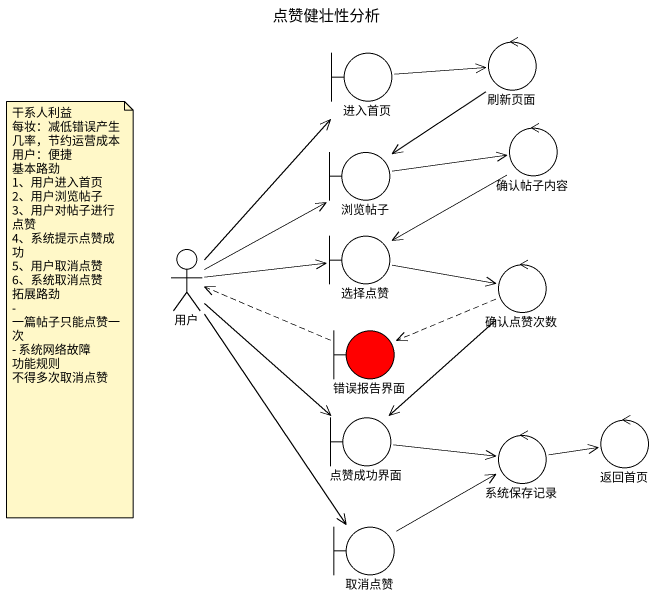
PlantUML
@startuml
title 点赞健壮性分析
boundary 进入首页
control 刷新页面
boundary 浏览帖子
control 确认帖子内容
actor 用户
boundary 选择点赞
control 确认点赞次数
boundary 错误报告界面 #FF0000
boundary 点赞成功界面
control 系统保存记录
control 返回首页
boundary 取消点赞
进入首页 -right-> 刷新页面
刷新页面 --> 浏览帖子
浏览帖子 -right-> 确认帖子内容
确认帖子内容 --> 选择点赞
用户 -up-> 进入首页
用户 -up-> 浏览帖子
用户 -right-> 选择点赞
用户 --> 点赞成功界面
用户 --> 取消点赞
选择点赞 -right-> 确认点赞次数
确认点赞次数 .left.> 错误报告界面
确认点赞次数 --> 点赞成功界面
错误报告界面 .left.> 用户
点赞成功界面 -right-> 系统保存记录
系统保存记录 -right-> 返回首页
取消点赞 -up-> 系统保存记录
note as N1
  干系人利益
  每妆：减低错误产生几率，节约运营成本
  用户：便捷
  基本路劲
  1、用户进入首页
  2、用户浏览帖子
  3、用户对帖子进行点赞
  4、系统提示点赞成功
  5、用户取消点赞
  6、系统取消点赞
  拓展路劲
  - 一篇帖子只能点赞一次
  - 系统网络故障
  功能规则
  不得多次取消点赞
end note
@enduml
